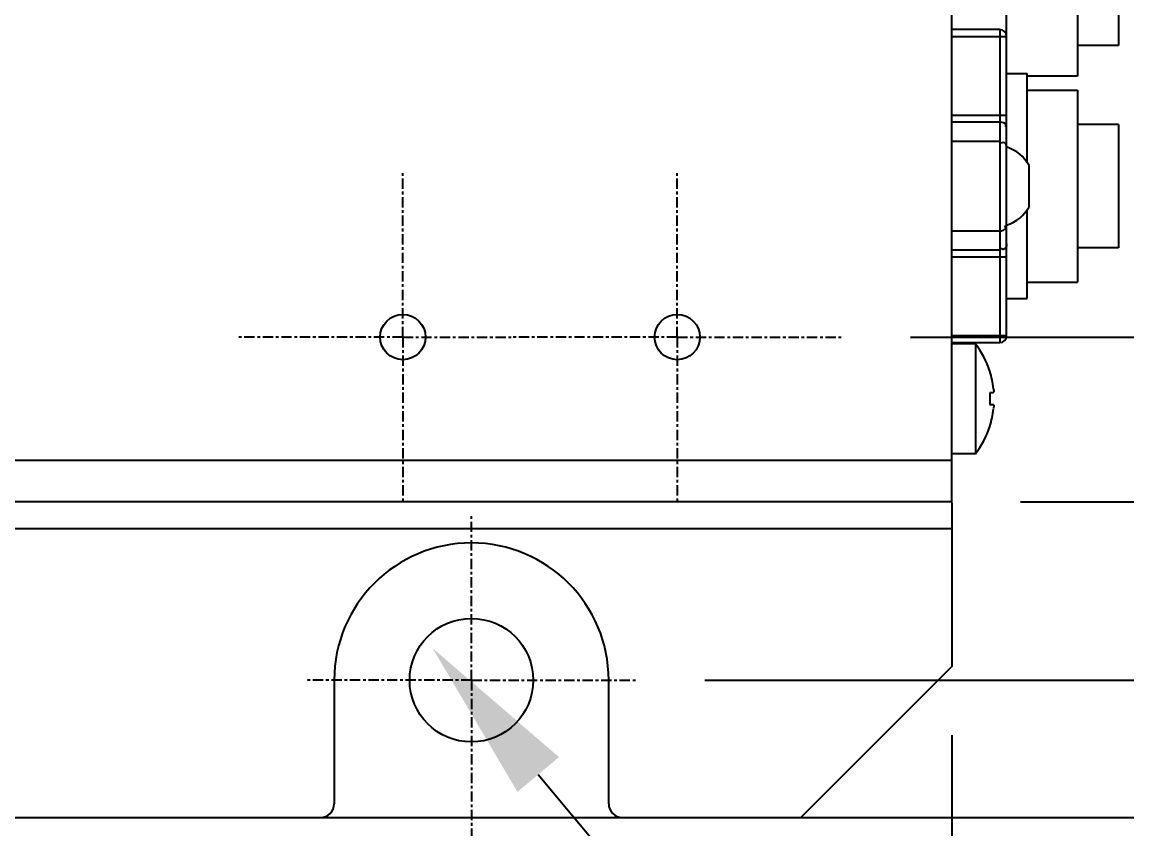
# Model space of a CAD drawing. Header units: millimetres. Extents: x 4086 to 8300, y 123 to 1549.
# Drawn here: x 6984.48 to 7024.73, y 694.14 to 723.53 of the extents above; entities that cross this region are included whole.
import ezdxf
from ezdxf import colors
from ezdxf.entities.mleader import LeaderData, LeaderLine
from ezdxf.math import Vec2, Vec3

# ---------------------------------------------------------------- set-up
doc = ezdxf.new("R2010")
doc.units = ezdxf.units.MM
doc.linetypes.add('CENTER', pattern=[0.6, 0.375, -0.075, 0.075, -0.075])
for name, color, linetype in [('00_COMPONENTS', 7, 'Continuous'), ('03_ALL_AXES', 7, 'Continuous'), ('51__DRAFT_DIMS', 7, 'Continuous'), ('尺寸标注', 7, 'Continuous')]:
    doc.layers.add(name, color=color, linetype=linetype)
doc.styles.add('思源黑', font='SourceHanSansCN-Normal.ttf')
doc.dimstyles.new('半径标注', dxfattribs={"dimtxt": 7, "dimasz": 6, "dimexe": 1.25, "dimexo": 0.625, "dimtad": 1, "dimtoh": 1, "dimlfac": 4, "dimdsep": 46, "dimtxsty": '思源黑', "dimcen": 2.5, "dimadec": 0, "dimazin": 0, "dimtfac": 1, "dimtmove": 0, "dimatfit": 3, "dimfxl": 1, "dimarcsym": 0})
doc.dimstyles.new('尺寸标注_细节_1_2比例', dxfattribs={"dimtxt": 7, "dimasz": 6, "dimexe": 2, "dimexo": 1.5, "dimgap": 1, "dimtad": 1, "dimlfac": 2, "dimdsep": 46, "dimtxsty": '思源黑', "dimcen": 0.09, "dimadec": 0, "dimazin": 0, "dimtp": 0.01, "dimtm": 0.01, "dimtfac": 1, "dimtofl": 0, "dimtmove": 0, "dimatfit": 3, "dimfxl": 1, "dimtolj": 1, "dimarcsym": 0})

# ---------------------------------------------------------------- blocks, each defined once
blk = doc.blocks.new('*D1638')
at = {"layer": '51__DRAFT_DIMS', "color": 0, "linetype": 'Continuous', "lineweight": -2}
for p, q in [((7016.846, 762.056), (7046.127, 762.056)), ((7044.127, 756.056), (7044.127, 718.056)), ((7016.846, 712.056), (7046.127, 712.056))]:
    blk.add_line(p, q, dxfattribs=at)
at = {"layer": '51__DRAFT_DIMS', "color": 0}
for points in [[(7045.127, 756.056), (7043.127, 756.056), (7044.127, 762.056)], [(7043.127, 718.056), (7045.127, 718.056), (7044.127, 712.056)]]:
    blk.add_solid(points, dxfattribs=at)
at = {"layer": 'Defpoints', "color": 0}
for p in [(7015.346, 762.056), (7015.346, 712.056), (7044.127, 712.056)]:
    blk.add_point(p, dxfattribs=at)
at = {"layer": '51__DRAFT_DIMS', "color": 0, "insert": (7035.875, 737.177), "char_height": 7, "attachment_point": 2, "rotation": 90, "style": '思源黑'}
blk.add_mtext('\\A1;100', dxfattribs=at)
blk = doc.blocks.new('*D1639')
at = {"layer": '51__DRAFT_DIMS', "color": 0, "linetype": 'Continuous', "lineweight": -2}
for p, q in [((7020.846, 768.055), (7063.774, 768.053)), ((7061.774, 762.053), (7061.772, 712.056)), ((7020.846, 706.057), (7063.772, 706.056))]:
    blk.add_line(p, q, dxfattribs=at)
at = {"layer": '51__DRAFT_DIMS', "color": 0}
for points in [[(7062.774, 762.053), (7060.774, 762.053), (7061.774, 768.053)], [(7060.772, 712.056), (7062.772, 712.056), (7061.772, 706.056)]]:
    blk.add_solid(points, dxfattribs=at)
at = {"layer": 'Defpoints', "color": 0}
for p in [(7019.346, 768.055), (7019.346, 706.057), (7061.772, 706.056)]:
    blk.add_point(p, dxfattribs=at)
at = {"layer": '51__DRAFT_DIMS', "color": 0, "insert": (7053.512, 737.242), "char_height": 7, "attachment_point": 2, "rotation": 89.9977, "style": '思源黑'}
blk.add_mtext('\\A1;123.99', dxfattribs=at)
blk = doc.blocks.new('*D1640')
at = {"layer": '51__DRAFT_DIMS', "color": 0, "linetype": 'Continuous', "lineweight": -2}
for p, q in [((7009.346, 774.556), (7082.513, 774.556)), ((7080.513, 768.556), (7080.513, 705.556)), ((7009.346, 699.556), (7082.513, 699.556))]:
    blk.add_line(p, q, dxfattribs=at)
at = {"layer": '51__DRAFT_DIMS', "color": 0}
for points in [[(7081.513, 768.556), (7079.513, 768.556), (7080.513, 774.556)], [(7079.513, 705.556), (7081.513, 705.556), (7080.513, 699.556)]]:
    blk.add_solid(points, dxfattribs=at)
at = {"layer": 'Defpoints', "color": 0}
for p in [(7007.846, 774.556), (7007.846, 699.556), (7080.513, 699.556)]:
    blk.add_point(p, dxfattribs=at)
at = {"layer": '51__DRAFT_DIMS', "color": 0, "insert": (7072.261, 737.177), "char_height": 7, "attachment_point": 2, "rotation": 90, "style": '思源黑'}
blk.add_mtext('\\A1;150', dxfattribs=at)
blk = doc.blocks.new('*D1641')
at = {"layer": '51__DRAFT_DIMS', "color": 0, "linetype": 'Continuous', "lineweight": -2}
for p, q in [((6997.846, 779.556), (7102.205, 779.556)), ((7100.205, 773.556), (7100.205, 700.556)), ((6997.846, 694.556), (7102.205, 694.556))]:
    blk.add_line(p, q, dxfattribs=at)
at = {"layer": '51__DRAFT_DIMS', "color": 0}
for points in [[(7101.205, 773.556), (7099.205, 773.556), (7100.205, 779.556)], [(7099.205, 700.556), (7101.205, 700.556), (7100.205, 694.556)]]:
    blk.add_solid(points, dxfattribs=at)
at = {"layer": 'Defpoints', "color": 0}
for p in [(6996.346, 779.556), (6996.346, 694.556), (7100.205, 694.556)]:
    blk.add_point(p, dxfattribs=at)
at = {"layer": '51__DRAFT_DIMS', "color": 0, "insert": (7091.952, 737.177), "char_height": 7, "attachment_point": 2, "rotation": 90, "style": '思源黑'}
blk.add_mtext('\\A1;170', dxfattribs=at)
blk = doc.blocks.new('*D1643')
at = {"layer": '51__DRAFT_DIMS', "color": 0, "linetype": 'Continuous', "lineweight": -2}
for p, q in [((7018.346, 697.556), (7018.346, 655.209)), ((7000.846, 691.056), (7000.846, 655.209)), ((7006.846, 657.209), (7012.346, 657.209))]:
    blk.add_line(p, q, dxfattribs=at)
at = {"layer": '51__DRAFT_DIMS', "color": 0}
for points in [[(7006.846, 658.209), (7006.846, 656.209), (7000.846, 657.209)], [(7012.346, 656.209), (7012.346, 658.209), (7018.346, 657.209)]]:
    blk.add_solid(points, dxfattribs=at)
at = {"layer": 'Defpoints', "color": 0}
for p in [(7018.346, 699.056), (7000.846, 692.556), (7018.346, 657.209)]:
    blk.add_point(p, dxfattribs=at)
at = {"layer": '51__DRAFT_DIMS', "color": 0, "insert": (7009.499, 665.471), "char_height": 7, "attachment_point": 2, "style": '思源黑'}
blk.add_mtext('\\A1;35', dxfattribs=at)
blk = doc.blocks.new('*D1645')
at = {"layer": '51__DRAFT_DIMS', "color": 0, "linetype": 'Continuous', "lineweight": -2}
for p, q in [((6942.481, 773.562), (6941.529, 779.486)), ((6943.432, 767.638), (6953.26, 706.475)), ((6954.212, 700.551), (6957.072, 682.751)), ((6987.058, 682.751), (6957.072, 682.751))]:
    blk.add_line(p, q, dxfattribs=at)
at = {"layer": '51__DRAFT_DIMS', "color": 0}
for points in [[(6941.493, 773.403), (6943.468, 773.72), (6943.432, 767.638)], [(6955.199, 700.709), (6953.225, 700.392), (6953.26, 706.475)]]:
    blk.add_solid(points, dxfattribs=at)
at = {"layer": 'Defpoints', "color": 0}
for p in [(6943.432, 767.638), (6953.26, 706.475)]:
    blk.add_point(p, dxfattribs=at)
at = {"layer": '51__DRAFT_DIMS', "color": 0, "insert": (6964.961, 692.407), "char_height": 7, "attachment_point": 1, "style": '思源黑'}
blk.add_mtext('φ124', dxfattribs=at)

msp = doc.modelspace()

# ---------------------------------------------------------------- linework, layer by layer
at = {"layer": '00_COMPONENTS', "color": 7, "linetype": 'Continuous'}
for p, q in [((7018.3463, 706.0561), (7018.3463, 768.0561)), ((7020.3463, 712.1061), (7020.3463, 736.3061)), ((7022.9213, 727.5561), (7022.9213, 721.5561)), ((7024.4213, 726.4309), (7024.4213, 722.6813)), ((7020.0963, 723.2561), (7018.3463, 723.2561)), ((7018.3463, 723.0061), (7020.3463, 723.0061)), ((7020.0963, 723.2561), (7020.0963, 711.8561)), ((7024.4213, 722.6811), (7022.9213, 722.6811)), ((7020.3463, 721.6561), (7021.0963, 721.6561)), ((7021.0963, 718.4061), (7021.0963, 721.6561)), ((7022.9213, 721.5561), (7021.0963, 721.5561)), ((7021.0963, 721.0561), (7022.9213, 721.0561)), ((7022.9213, 721.0558), (7022.9213, 714.0563)), ((7020.3463, 720.1269), (7018.3463, 720.1269)), ((7018.3463, 719.8946), (7020.0963, 719.8946)), ((7024.4213, 719.8061), (7022.9213, 719.8061)), ((7024.4213, 719.8057), (7024.4213, 715.3065)), ((7020.0963, 719.1819), (7018.3463, 719.1819)), ((7021.1713, 716.8061), (7021.1713, 718.3061)), ((7021.0963, 713.4561), (7021.0963, 716.7061)), ((7018.3463, 715.9302), (7020.0963, 715.9302)), ((7024.4213, 715.3061), (7022.9213, 715.3061)), ((7020.0963, 715.2175), (7018.3463, 715.2175)), ((7018.3463, 714.9853), (7020.3463, 714.9853)), ((7021.0963, 714.0561), (7022.9213, 714.0561)), ((7020.3463, 713.4561), (7021.0963, 713.4561)), ((7020.3463, 712.1061), (7018.3463, 712.1061)), ((7018.3463, 711.8561), (7020.0963, 711.8561)), ((7019.2081, 711.8061), (7018.3463, 711.8061)), ((7019.2081, 711.8061), (7019.2081, 707.8061)), ((7019.7362, 710.8136), (7019.7296, 710.8098)), ((7019.8674, 710.0261), (7019.7296, 710.0261)), ((7019.8674, 709.5861), (7019.7296, 709.5861)), ((7019.7296, 708.8023), (7019.7362, 708.7985)), ((7019.2081, 707.8061), (7018.3463, 707.8061)), ((7018.3463, 707.555), (6961.9818, 707.555)), ((7018.3463, 706.0574), (6959.635, 706.0541)), ((7018.3463, 706.0253), (7018.3463, 700.0561)), ((6948.8462, 705.0814), (7018.3463, 705.0825)), ((7018.3463, 700.0561), (7012.8463, 694.5561)), ((6995.8463, 699.5561), (6995.8463, 695.0561)), ((7005.8463, 695.0561), (7005.8463, 699.5561)), ((6922.3463, 694.5561), (7012.8463, 694.5561))]:
    msp.add_line(p, q, dxfattribs=at)
for centre, radius in [((6998.3463, 712.0561), 0.825), ((7008.3463, 712.0561), 0.825), ((7000.8463, 699.5561), 2.25)]:
    msp.add_circle(centre, radius, dxfattribs=at)
for centre, radius, start, end in [((7020.0963, 723.0061), 0.25, 0, 90), ((7019.869, 717.5561), 1.5028, 29.93834, 71.48285), ((7019.869, 717.5561), 1.5028, 288.51715, 330.06166), ((7020.0963, 712.1061), 0.25, 270, 0), ((7016.6463, 709.8061), 3.25, 18.06021, 37.97987), ((7016.6463, 709.8061), 3.2425, 6.55267, 18.03235), ((7016.6463, 709.8061), 3.2425, 341.96857, 353.44783), ((7016.6463, 709.8061), 3.25, 322.02013, 341.93979), ((7000.8463, 699.5561), 5, 0, 180), ((6995.3463, 695.0561), 0.5, 270, 0), ((7006.3463, 695.0561), 0.5, 180, 270)]:
    msp.add_arc(centre, radius, start, end, dxfattribs=at)
for points in [[(7020.0963, 719.8946), (7020.1782, 719.8946), (7020.3128, 719.8604), (7020.3128, 719.7785)], [(7020.3463, 715.4498), (7020.3463, 715.3708), (7020.3003, 715.2486), (7020.2213, 715.2486)], [(7019.7296, 710.0261), (7019.7325, 709.9773), (7019.7355, 709.9284), (7019.7355, 709.8795)], [(7019.7362, 709.8061), (7019.7362, 709.7572), (7019.7362, 709.7082), (7019.7333, 709.6593)]]:
    msp.add_open_spline(points, degree=3, dxfattribs=at)
for points, knots in [([(7020.3128, 719.7785), (7020.3128, 719.7674), (7020.3062, 719.7417), (7020.2912, 719.7205), (7020.2819, 719.7094)], [0, 0, 0, 0, 0.4338529, 1, 1, 1, 1]), ([(7020.3463, 718.9497), (7020.3463, 719.0053), (7020.3347, 719.1318), (7020.1874, 719.1516), (7020.1469, 719.1221)], [0, 0, 0, 0, 0.5264305, 1, 1, 1, 1]), ([(7020.0963, 715.9302), (7020.1555, 715.9302), (7020.242, 715.9434), (7020.3302, 716.0349), (7020.3005, 716.0935), (7020.2819, 716.1155)], [0, 0, 0, 0, 0.527431, 0.7434465, 1, 1, 1, 1]), ([(7020.2213, 715.2486), (7020.2094, 715.2486), (7020.1825, 715.2546), (7020.1591, 715.2685), (7020.1469, 715.2774)], [0, 0, 0, 0, 0.4419429, 1, 1, 1, 1]), ([(7019.8677, 710.1761), (7019.8709, 710.1483), (7019.8633, 710.1191), (7019.8894, 710.0462), (7019.874, 710.0462)], [0, 0, 0, 0, 0.6443479, 1, 1, 1, 1]), ([(7019.874, 710.0462), (7019.8722, 710.0462), (7019.87, 710.0551), (7019.868, 710.06), (7019.8667, 710.0647)], [0, 0, 0, 0, 0.2622877, 1, 1, 1, 1]), ([(7019.7333, 709.6593), (7019.7325, 709.6472), (7019.7307, 709.6229), (7019.728, 709.5987), (7019.7263, 709.5867)], [0, 0, 0, 0, 0.4997862, 1, 1, 1, 1]), ([(7019.7355, 709.8795), (7019.7355, 709.8673), (7019.7351, 709.8429), (7019.7338, 709.8186), (7019.7329, 709.8064)], [0, 0, 0, 0, 0.4996018, 1, 1, 1, 1]), ([(7019.874, 709.5111), (7019.8732, 709.5042), (7019.8711, 709.4894), (7019.8684, 709.4748), (7019.8668, 709.467)], [0, 0, 0, 0, 0.4697599, 1, 1, 1, 1]), ([(7019.8677, 709.5861), (7019.8695, 709.5861), (7019.8732, 709.5795), (7019.8741, 709.5743), (7019.8747, 709.5703)], [0, 0, 0, 0, 0.3113178, 1, 1, 1, 1]), ([(7019.8747, 709.5703), (7019.8759, 709.5623), (7019.8767, 709.5425), (7019.8753, 709.5228), (7019.874, 709.5111)], [0, 0, 0, 0, 0.4080444, 1, 1, 1, 1])]:
    msp.add_open_spline(points, degree=3, knots=knots, dxfattribs=at)
at = {"layer": '03_ALL_AXES', "color": 7, "linetype": 'CENTER'}
for p, q in [((6998.3463, 712.0561), (6998.3463, 718.0561)), ((7008.3463, 712.0561), (7008.3463, 718.0561)), ((6998.3463, 712.0561), (6992.3463, 712.0561)), ((6998.3463, 712.0561), (7002.3463, 712.0561)), ((6998.3463, 712.0561), (6998.3463, 706.056)), ((7008.3463, 712.0561), (7002.3463, 712.0561)), ((7008.3463, 712.0561), (7014.3464, 712.0561)), ((7008.3463, 712.0561), (7008.3463, 706.056)), ((7000.8463, 699.5561), (7000.8463, 705.5561)), ((7000.8463, 699.5561), (6994.8463, 699.5561)), ((7000.8463, 699.5561), (7006.8464, 699.5561)), ((7000.8463, 699.5561), (7000.8463, 693.556))]:
    msp.add_line(p, q, dxfattribs=at)

# ---------------------------------------------------------------- dimensions: what is measured, and where the dimension line sits
at = {"layer": '51__DRAFT_DIMS', "color": 7, "linetype": 'Continuous'}
dim = msp.add_diameter_dim_2p(p1=(6943.4324, 767.6376), p2=(6953.2602, 706.4746), text='φ124', dimstyle='半径标注', override={"dimtxsty": '思源黑'}, dxfattribs=at)
dim.commit()
dim.dimension.update_dxf_attribs({"geometry": '*D1645', "text_midpoint": (6976.0097, 682.7508), "dimtype": 163})
for base, p1, p2, angle, picture, middle in [((7100.2046, 694.5561), (6996.3463, 779.5561), (6996.3463, 694.5561), 270, '*D1641', (7100.2046, 737.177)), ((7080.5128, 699.5561), (7007.8464, 774.5561), (7007.8464, 699.5561), 270, '*D1640', (7080.5128, 737.177)), ((7061.7718, 706.0556), (7019.3463, 768.0547), (7019.3463, 706.0573), 269.99771, '*D1639', (7061.7731, 737.2422)), ((7044.1269, 712.0561), (7015.3464, 762.0561), (7015.3464, 712.0561), 270, '*D1638', (7044.1269, 737.177))]:
    dim = msp.add_linear_dim(base=base, p1=p1, p2=p2, angle=angle, dimstyle='尺寸标注_细节_1_2比例', dxfattribs=at)
    dim.commit()
    dim.dimension.update_dxf_attribs({"geometry": picture, "text_midpoint": middle, "dimtype": 160})
dim = msp.add_linear_dim(base=(7018.3463, 657.2093), p1=(7000.8463, 692.556), p2=(7018.3463, 699.0561), dimstyle='尺寸标注_细节_1_2比例', dxfattribs=at)
dim.commit()
dim.dimension.update_dxf_attribs({"geometry": '*D1643', "text_midpoint": (7009.4987, 657.2093), "dimtype": 160})

# ---------------------------------------------------------------- leaders
at = {"layer": '尺寸标注'}
ml = msp.add_multileader_mtext('Standard', dxfattribs=at)
ml.set_content('{\\C256;4}×{\\C256;φ9 \\A1;Penetration (mounting hole)}', style='思源黑')
ml.set_leader_properties()
ml.build(insert=Vec2(0, 0))
ml.multileader.update_dxf_attribs({"text_left_attachment_type": 5, "text_right_attachment_type": 5, "dogleg_length": 1, "arrow_head_size": 6})
ctx = ml.context
ctx.base_point, ctx.char_height, ctx.arrow_head_size, ctx.plane_origin = Vec3(7030.0546, 665.3047), 7, 6, Vec3(6999.4306, 700.7228)
ctx.left_attachment, ctx.right_attachment = 5, 5
notes = []
notes.append((ctx, [(0, (1, 1, 0), (7029.0546, 665.3047), (1, 0), 1, [(0, [(6999.4306, 700.7228)], 0, [])])]))
ctx.mtext.insert, ctx.mtext.flow_direction = Vec3(7032.0546, 675.5082), 5
for ctx, leaders in notes:
    for number, flags, end, landing, length, lines in leaders:
        leader = LeaderData()
        leader.index, (leader.has_last_leader_line, leader.has_dogleg_vector, leader.attachment_direction) = number, flags
        leader.last_leader_point, leader.dogleg_vector, leader.dogleg_length = Vec3(end), Vec3(landing), length
        for number, points, colour, breaks in lines:
            line = LeaderLine()
            line.index, line.vertices, line.color, line.breaks = number, Vec3.list(points), colors.encode_raw_color(colour), breaks
            leader.lines.append(line)
        ctx.leaders.append(leader)

doc.saveas('drawing.dxf')
